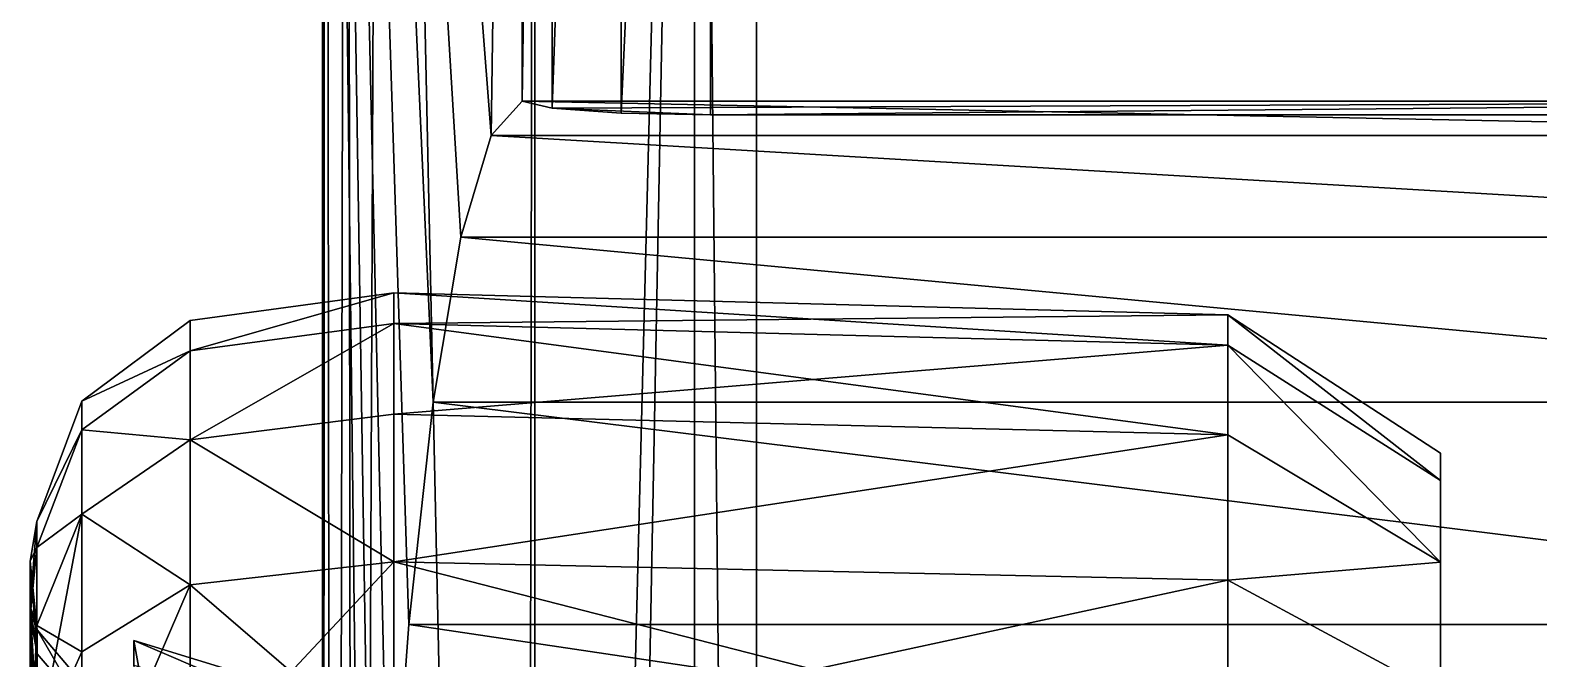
# Model space of a CAD drawing. Extents: x -2.45 to 2.44, y -4.51 to 4.52.
# Drawn here: x -2.298 to -1.725, y 3.257 to 3.495 of the extents above; entities that cross this region are included whole.
import ezdxf

# ---------------------------------------------------------------- set-up
doc = ezdxf.new("R2010")
doc.units = 0

msp = doc.modelspace()

# ---------------------------------------------------------------- linework, layer by layer
for points in [[(-2.18699, 1.83354, 1.56854), (-2.18562, 4.28267, 1.56798), (-2.18663, 4.28368, 1.53079)], [(-2.18699, 1.83354, 1.56854), (-2.18663, 4.28368, 1.53079), (-2.18663, 1.8332, 1.53079)], [(-2.18258, 1.82951, 1.61153), (-2.18562, 4.28267, 1.56798), (-2.18699, 1.83354, 1.56854)], [(-2.18663, 4.28368, 1.53079), (-2.11206, 4.20885, 0.70047), (-2.12276, 3.45529, 0.81966)], [(-2.18663, 4.28368, 1.53079), (-2.12276, 3.45529, 0.81966), (-2.13419, 3.4167, 0.94686)], [(-2.18663, 4.28368, 1.53079), (-2.13419, 3.4167, 0.94686), (-2.14472, 3.35404, 1.0641)], [(-2.18663, 4.28368, 1.53079), (-2.14472, 3.35404, 1.0641), (-2.15394, 3.26971, 1.16685)], [(-2.18663, 4.28368, 1.53079), (-2.15394, 3.26971, 1.16685), (-2.16152, 3.16695, 1.25118)], [(-2.18663, 4.28368, 1.53079), (-2.16152, 3.16695, 1.25118), (-2.16715, 3.04972, 1.31384)], [(-2.18663, 4.28368, 1.53079), (-2.16715, 3.04972, 1.31384), (-2.17061, 2.92251, 1.35243)], [(-2.18663, 1.8332, 1.53079), (-2.18663, 4.28368, 1.53079), (-2.17061, 2.92251, 1.35243)], [(-2.18258, 1.82951, 1.61153), (-2.17746, 4.27448, 1.60945), (-2.18562, 4.28267, 1.56798)], [(-2.17457, 1.82217, 1.64825), (-2.17746, 4.27448, 1.60945), (-2.18258, 1.82951, 1.61153)], [(-2.17457, 1.82217, 1.64825), (-2.16435, 4.26132, 1.6441), (-2.17746, 4.27448, 1.60945)], [(-2.16435, 4.26132, 1.6441), (-2.17457, 1.82217, 1.64825), (-2.11033, 1.763, 1.85994)], [(-2.11033, 1.763, 1.85994), (-2.10609, 4.20287, 1.75602), (-2.16435, 4.26132, 1.6441)], [(-2.11206, 4.20885, 0.70047), (-2.11088, 3.46832, 0.68737), (-2.12276, 3.45529, 0.81966)], [(-2.11206, 4.20885, 0.70047), (-2.11088, 3.46832, 0.68737), (-2.11088, 3.46832, 0.68737)], [(-2.10014, 4.20586, 0.66725), (-2.11088, 3.46832, 0.68737), (-2.11206, 4.20885, 0.70047)], [(-2.10014, 4.20586, 0.66725), (-2.09955, 3.46569, 0.6607), (-2.11088, 3.46832, 0.68737)], [(-2.07354, 4.20367, 0.64293), (-2.09955, 3.46569, 0.6607), (-2.10014, 4.20586, 0.66725)], [(-2.11033, 1.763, 1.85994), (-2.10609, 1.74505, 1.87305), (-2.10609, 4.20287, 1.75602)], [(-2.0455, 4.14234, 1.75893), (-2.10609, 4.20287, 1.75602), (-2.10609, 1.74505, 1.87305)], [(-2.10609, 1.74505, 1.87305), (-2.10609, 4.20287, 1.75602), (-2.10609, 4.20287, 1.75602)], [(-2.10609, 1.74505, 1.87305), (-2.10609, 4.20287, 1.75602), (-2.10609, 1.74505, 1.87305)], [(-2.07354, 4.20367, 0.64293), (-2.07338, 3.46377, 0.64118), (-2.09955, 3.46569, 0.6607)], [(-2.03939, 4.20287, 0.63403), (-2.07338, 3.46377, 0.64118), (-2.07354, 4.20367, 0.64293)], [(-2.03939, 4.20287, 0.63403), (-2.03939, 3.46306, 0.63403), (-2.07338, 3.46377, 0.64118)], [(-1.46374, 3.46306, 0.63403), (-2.03939, 3.46306, 0.63403), (-2.03939, 4.20287, 0.63403)], [(-1.46374, 3.46306, 0.63403), (-2.03939, 4.20287, 0.63403), (2.0272, 4.20287, 0.63403)], [(-2.0455, 4.14234, 1.75893), (-2.10609, 1.74505, 1.87305), (-2.091, 1.76403, 1.87316)], [(-2.091, 1.76403, 1.87316), (-2.0455, 1.80947, 1.87097), (-2.0455, 4.14234, 1.75893)], [(-2.0455, 4.14234, 1.75893), (-2.0455, 1.80947, 1.87097), (-2.0455, 1.80896, 1.86022)], [(-2.0455, 4.14234, 1.75893), (-2.0455, 1.80896, 1.86022), (-2.0455, 4.14183, 1.74818)], [(-2.0455, 4.14234, 1.75893), (-2.0455, 1.80947, 1.87097), (-2.0455, 1.80947, 1.87097)], [(-2.0455, 4.14234, 1.75893), (-2.0455, 1.80947, 1.87097), (-2.0455, 4.14234, 1.75893)], [(-2.022, 1.83243, 1.8591), (-2.022, 4.11836, 1.7493), (-2.0455, 4.14183, 1.74818)], [(-2.022, 1.83243, 1.8591), (-2.0455, 4.14183, 1.74818), (-2.0455, 1.80896, 1.86022)], [(-2.0455, 4.14183, 1.74818), (-2.0455, 1.80896, 1.86022), (-2.0455, 1.80896, 1.86022)], [(-2.0455, 4.14183, 1.74818), (-2.0455, 1.80896, 1.86022), (-2.0455, 4.14183, 1.74818)], [(-2.022, 4.11836, 1.7493), (-2.022, 1.83361, 1.8653), (-2.022, 4.11954, 1.75551)], [(2.00982, 4.11954, 1.75551), (-2.022, 4.11954, 1.75551), (-2.022, 1.83361, 1.8653)], [(2.00982, 4.11954, 1.75551), (-2.022, 1.83361, 1.8653), (2.00982, 1.83361, 1.8653)], [(-2.022, 4.11954, 1.75551), (-2.022, 1.83361, 1.8653), (-2.022, 1.83361, 1.8653)], [(-2.022, 4.11954, 1.75551), (-2.022, 1.83361, 1.8653), (-2.022, 4.11954, 1.75551)], [(-2.022, 4.11836, 1.7493), (-2.022, 1.83243, 1.8591), (-2.022, 1.83361, 1.8653)], [(-2.022, 4.11836, 1.7493), (-2.022, 1.83243, 1.8591), (-2.022, 1.83243, 1.8591)], [(-2.022, 4.11836, 1.7493), (-2.022, 1.83243, 1.8591), (-2.022, 4.11836, 1.7493)], [(-2.11088, 3.46832, 0.68737), (-1.46374, 3.45529, 0.81966), (-2.12276, 3.45529, 0.81966)], [(-2.12276, 3.45529, 0.81966), (-2.11088, 3.46832, 0.68737), (-2.11088, 3.46832, 0.68737)], [(-2.12276, 3.45529, 0.81966), (-2.11088, 3.46832, 0.68737), (-2.12276, 3.45529, 0.81966)], [(-2.11088, 3.46832, 0.68737), (-1.46374, 3.46832, 0.68737), (-1.46374, 3.45529, 0.81966)], [(-2.11088, 3.46832, 0.68737), (-2.11088, 3.46832, 0.68737), (-2.09955, 3.46569, 0.6607)], [(-1.46374, 3.46832, 0.68737), (-2.11088, 3.46832, 0.68737), (-2.09955, 3.46569, 0.6607)], [(-2.09955, 3.46569, 0.6607), (-2.11088, 3.46832, 0.68737), (-2.11088, 3.46832, 0.68737)], [(-2.09955, 3.46569, 0.6607), (-2.11088, 3.46832, 0.68737), (-2.09955, 3.46569, 0.6607)], [(-2.11088, 3.46832, 0.68737), (-2.11088, 3.46832, 0.68737), (-2.11088, 3.46832, 0.68737)], [(-2.11088, 3.46832, 0.68737), (-2.11088, 3.46832, 0.68737), (-2.11088, 3.46832, 0.68737)], [(-2.09955, 3.46569, 0.6607), (-2.03939, 3.46306, 0.63403), (-1.46374, 3.46832, 0.68737)], [(-2.03939, 3.46306, 0.63403), (-1.46374, 3.46306, 0.63403), (-1.46374, 3.46832, 0.68737)], [(-2.09955, 3.46569, 0.6607), (-2.07338, 3.46377, 0.64118), (-2.03939, 3.46306, 0.63403)], [(-2.07338, 3.46377, 0.64118), (-2.09955, 3.46569, 0.6607), (-2.09955, 3.46569, 0.6607)], [(-2.07338, 3.46377, 0.64118), (-2.09955, 3.46569, 0.6607), (-2.07338, 3.46377, 0.64118)], [(-2.03939, 3.46306, 0.63403), (-2.07338, 3.46377, 0.64118), (-2.07338, 3.46377, 0.64118)], [(-2.03939, 3.46306, 0.63403), (-2.07338, 3.46377, 0.64118), (-2.03939, 3.46306, 0.63403)], [(-1.46374, 3.46306, 0.63403), (-2.03939, 3.46306, 0.63403), (-2.03939, 3.46306, 0.63403)], [(-1.46374, 3.46306, 0.63403), (-2.03939, 3.46306, 0.63403), (-1.46374, 3.46306, 0.63403)], [(-2.12276, 3.45529, 0.81966), (-1.46374, 3.4167, 0.94686), (-2.13419, 3.4167, 0.94686)], [(-2.12276, 3.45529, 0.81966), (-2.13419, 3.4167, 0.94686), (-2.13419, 3.4167, 0.94686)], [(-2.12276, 3.45529, 0.81966), (-2.13419, 3.4167, 0.94686), (-2.12276, 3.45529, 0.81966)], [(-2.12276, 3.45529, 0.81966), (-1.46374, 3.45529, 0.81966), (-1.46374, 3.4167, 0.94686)], [(-2.13419, 3.4167, 0.94686), (-1.46374, 3.35404, 1.0641), (-2.14472, 3.35404, 1.0641)], [(-2.13419, 3.4167, 0.94686), (-2.14472, 3.35404, 1.0641), (-2.14472, 3.35404, 1.0641)], [(-2.13419, 3.4167, 0.94686), (-2.14472, 3.35404, 1.0641), (-2.13419, 3.4167, 0.94686)], [(-2.13419, 3.4167, 0.94686), (-1.46374, 3.4167, 0.94686), (-1.46374, 3.35404, 1.0641)], [(-2.15965, 3.39553, 0.69632), (-2.23704, 3.38503, 0.69632), (-2.23704, 3.3736, 0.81236)], [(-2.15965, 3.39553, 0.69632), (-2.23704, 3.3736, 0.81236), (-2.15965, 3.3839, 0.81441)], [(-2.23704, 3.3736, 0.58028), (-2.23704, 3.38503, 0.69632), (-2.15965, 3.39553, 0.69632)], [(-2.23704, 3.3736, 0.58028), (-2.15965, 3.39553, 0.69632), (-2.15965, 3.3839, 0.57823)], [(-2.15965, 3.39553, 0.69632), (-2.15965, 3.3839, 0.81441), (-1.84293, 3.37569, 0.81277)], [(-2.15965, 3.39553, 0.69632), (-1.84293, 3.37569, 0.81277), (-1.84293, 3.38716, 0.69632)], [(-2.15965, 3.3839, 0.57823), (-2.15965, 3.39553, 0.69632), (-1.84293, 3.38716, 0.69632)], [(-2.15965, 3.3839, 0.57823), (-1.84293, 3.38716, 0.69632), (-1.84293, 3.37569, 0.57986)], [(-1.76227, 3.32429, 0.59008), (-1.84293, 3.37569, 0.57986), (-1.84293, 3.38716, 0.69632)], [(-1.76227, 3.32429, 0.59008), (-1.84293, 3.38716, 0.69632), (-1.76227, 3.33475, 0.69632)], [(-1.84293, 3.38716, 0.69632), (-1.84293, 3.37569, 0.81277), (-1.76227, 3.32429, 0.80255)], [(-1.84293, 3.38716, 0.69632), (-1.76227, 3.32429, 0.80255), (-1.76227, 3.33475, 0.69632)], [(-2.23704, 3.3736, 0.58028), (-2.2782, 3.35446, 0.69632), (-2.23704, 3.38503, 0.69632)], [(-2.23704, 3.3736, 0.81236), (-2.23704, 3.38503, 0.69632), (-2.2782, 3.35446, 0.69632)], [(-2.15965, 3.3839, 0.81441), (-2.23704, 3.3736, 0.81236), (-2.23704, 3.33975, 0.92394)], [(-2.15965, 3.3839, 0.81441), (-2.23704, 3.33975, 0.92394), (-2.15965, 3.34945, 0.92796)], [(-2.23704, 3.33975, 0.46869), (-2.23704, 3.3736, 0.58028), (-2.15965, 3.3839, 0.57823)], [(-2.23704, 3.33975, 0.46869), (-2.15965, 3.3839, 0.57823), (-2.15965, 3.34945, 0.46468)], [(-2.15965, 3.3839, 0.81441), (-2.15965, 3.34945, 0.92796), (-1.84293, 3.34172, 0.92475)], [(-2.15965, 3.3839, 0.81441), (-1.84293, 3.34172, 0.92475), (-1.84293, 3.37569, 0.81277)], [(-2.15965, 3.34945, 0.46468), (-2.15965, 3.3839, 0.57823), (-1.84293, 3.37569, 0.57986)], [(-2.15965, 3.34945, 0.46468), (-1.84293, 3.37569, 0.57986), (-1.84293, 3.34172, 0.46788)], [(-1.76227, 3.2933, 0.48794), (-1.84293, 3.34172, 0.46788), (-1.84293, 3.37569, 0.57986)], [(-1.76227, 3.2933, 0.48794), (-1.84293, 3.37569, 0.57986), (-1.76227, 3.32429, 0.59008)], [(-1.84293, 3.37569, 0.81277), (-1.84293, 3.34172, 0.92475), (-1.76227, 3.2933, 0.9047)], [(-1.84293, 3.37569, 0.81277), (-1.76227, 3.2933, 0.9047), (-1.76227, 3.32429, 0.80255)], [(-2.23704, 3.3736, 0.58028), (-2.2782, 3.34362, 0.58624), (-2.2782, 3.35446, 0.69632)], [(-2.23704, 3.33975, 0.46869), (-2.2782, 3.34362, 0.58624), (-2.23704, 3.3736, 0.58028)], [(-2.23704, 3.33975, 0.92394), (-2.23704, 3.3736, 0.81236), (-2.2782, 3.34362, 0.80639)], [(-2.23704, 3.3736, 0.81236), (-2.2782, 3.35446, 0.69632), (-2.2782, 3.34362, 0.80639)], [(-2.2782, 3.34362, 0.58624), (-2.29524, 3.30882, 0.69632), (-2.2782, 3.35446, 0.69632)], [(-2.2782, 3.34362, 0.80639), (-2.2782, 3.35446, 0.69632), (-2.29524, 3.30882, 0.69632)], [(-2.14472, 3.35404, 1.0641), (-1.46374, 3.26971, 1.16685), (-2.15394, 3.26971, 1.16685)], [(-2.15394, 3.26971, 1.16685), (-2.14472, 3.35404, 1.0641), (-2.14472, 3.35404, 1.0641)], [(-2.15394, 3.26971, 1.16685), (-2.14472, 3.35404, 1.0641), (-2.15394, 3.26971, 1.16685)], [(-2.14472, 3.35404, 1.0641), (-1.46374, 3.35404, 1.0641), (-1.46374, 3.26971, 1.16685)], [(-2.23704, 3.33975, 0.92394), (-2.15965, 3.29352, 1.0326), (-2.15965, 3.34945, 0.92796)], [(-2.15965, 3.29352, 0.36003), (-2.23704, 3.33975, 0.46869), (-2.15965, 3.34945, 0.46468)], [(-1.84293, 3.34172, 0.92475), (-2.15965, 3.34945, 0.92796), (-2.15965, 3.29352, 1.0326)], [(-2.15965, 3.29352, 0.36003), (-2.15965, 3.34945, 0.46468), (-1.84293, 3.34172, 0.46788)], [(-2.2782, 3.34362, 0.58624), (-2.29524, 3.29886, 0.59514), (-2.29524, 3.30882, 0.69632)], [(-2.2782, 3.31151, 0.48039), (-2.29524, 3.29886, 0.59514), (-2.2782, 3.34362, 0.58624)], [(-2.2782, 3.31151, 0.91224), (-2.2782, 3.34362, 0.80639), (-2.29524, 3.29886, 0.79749)], [(-2.2782, 3.34362, 0.80639), (-2.29524, 3.30882, 0.69632), (-2.29524, 3.29886, 0.79749)], [(-2.23704, 3.33975, 0.46869), (-2.2782, 3.31151, 0.48039), (-2.2782, 3.34362, 0.58624)], [(-2.23704, 3.33975, 0.92394), (-2.2782, 3.34362, 0.80639), (-2.2782, 3.31151, 0.91224)], [(-1.84293, 3.34172, 0.92475), (-2.15965, 3.29352, 1.0326), (-1.84293, 3.28656, 1.02796)], [(-2.15965, 3.29352, 0.36003), (-1.84293, 3.34172, 0.46788), (-1.84293, 3.28656, 0.36468)], [(-1.84293, 3.28656, 0.36468), (-1.84293, 3.34172, 0.46788), (-1.76227, 3.2933, 0.48794)], [(-1.76227, 3.2933, 0.9047), (-1.84293, 3.34172, 0.92475), (-1.84293, 3.28656, 1.02796)], [(-2.23704, 3.28479, 0.36586), (-2.2782, 3.31151, 0.48039), (-2.23704, 3.33975, 0.46869)], [(-2.23704, 3.28479, 1.02677), (-2.23704, 3.33975, 0.92394), (-2.2782, 3.31151, 0.91224)], [(-2.23704, 3.33975, 0.92394), (-2.23704, 3.28479, 1.02677), (-2.15965, 3.29352, 1.0326)], [(-2.15965, 3.29352, 0.36003), (-2.23704, 3.28479, 0.36586), (-2.23704, 3.33975, 0.46869)], [(-1.76227, 2.9093, 0.70592), (-1.76227, 3.33475, 0.69632), (-1.76227, 3.32429, 0.80255)], [(-1.76227, 3.33475, 0.69632), (-1.76227, 2.9093, 0.70592), (-1.76227, 2.90689, 0.67311)], [(-1.76227, 3.33475, 0.69632), (-1.76227, 2.90689, 0.67311), (-1.76227, 3.32429, 0.59008)], [(-1.76227, 3.32429, 0.59008), (-1.76227, 2.90689, 0.67311), (-1.76227, 2.89461, 0.63822)], [(-1.76227, 3.32429, 0.59008), (-1.76227, 2.89461, 0.63822), (-1.76227, 3.2933, 0.48794)], [(-1.76227, 3.2933, 0.9047), (-1.76227, 2.9093, 0.70592), (-1.76227, 3.32429, 0.80255)], [(-2.2782, 3.31151, 0.48039), (-2.29524, 3.26935, 0.49786), (-2.29524, 3.29886, 0.59514)], [(-2.2782, 3.31151, 0.48039), (-2.2782, 3.25937, 0.38284), (-2.29524, 3.22142, 0.4082)], [(-2.2782, 3.31151, 0.48039), (-2.29524, 3.22142, 0.4082), (-2.29524, 3.26935, 0.49786)], [(-2.2782, 3.25937, 1.00979), (-2.2782, 3.31151, 0.91224), (-2.29524, 3.26935, 0.89478)], [(-2.2782, 3.31151, 0.91224), (-2.29524, 3.29886, 0.79749), (-2.29524, 3.26935, 0.89478)], [(-2.23704, 3.28479, 0.36586), (-2.2782, 3.25937, 0.38284), (-2.2782, 3.31151, 0.48039)], [(-2.23704, 3.28479, 1.02677), (-2.2782, 3.31151, 0.91224), (-2.2782, 3.25937, 1.00979)], [(-2.29524, 3.29886, 0.59514), (-2.29776, 3.29373, 0.69632), (-2.29524, 3.30882, 0.69632)], [(-2.29524, 3.30882, 0.69632), (-2.29776, 3.29373, 0.69632), (-2.29776, 3.27663, 0.8346)], [(-2.29524, 3.30882, 0.69632), (-2.29776, 3.27663, 0.8346), (-2.29524, 3.29886, 0.79749)], [(-2.29524, 3.29886, 0.59514), (-2.29771, 3.2728, 0.54663), (-2.29776, 3.29373, 0.69632)], [(-2.29776, 3.27663, 0.8346), (-2.29524, 3.26935, 0.89478), (-2.29524, 3.29886, 0.79749)], [(-2.29771, 3.2728, 0.54663), (-2.29524, 3.29886, 0.59514), (-2.29524, 3.26935, 0.49786)], [(-2.29507, 3.25855, 0.60316), (-2.29507, 3.26772, 0.69632), (-2.29776, 3.29373, 0.69632)], [(-2.29507, 3.25855, 0.60316), (-2.29776, 3.29373, 0.69632), (-2.29771, 3.2728, 0.54663)], [(-2.29507, 3.26772, 0.69632), (-2.29776, 3.27663, 0.8346), (-2.29776, 3.29373, 0.69632)], [(-2.23704, 3.28479, 1.02677), (-2.15965, 3.21824, 1.12433), (-2.15965, 3.29352, 1.0326)], [(-2.23704, 3.21081, 0.27572), (-2.23704, 3.28479, 0.36586), (-2.15965, 3.29352, 0.36003)], [(-2.23704, 3.21081, 0.27572), (-2.15965, 3.29352, 0.36003), (-2.15965, 3.21824, 0.2683)], [(-2.15965, 3.29352, 1.0326), (-2.15965, 3.21824, 1.12433), (-1.84293, 3.21232, 1.11841)], [(-2.15965, 3.29352, 1.0326), (-1.84293, 3.21232, 1.11841), (-1.84293, 3.28656, 1.02796)], [(-2.15965, 3.21824, 0.2683), (-2.15965, 3.29352, 0.36003), (-1.84293, 3.28656, 0.36468)], [(-1.84293, 3.28656, 0.36468), (-1.76227, 3.2933, 0.48794), (-1.76227, 3.24298, 0.39379)], [(-1.76227, 3.2933, 0.9047), (-1.84293, 3.28656, 1.02796), (-1.76227, 3.24298, 0.99884)], [(-1.76227, 2.89461, 0.63822), (-1.76227, 3.24298, 0.39379), (-1.76227, 3.2933, 0.48794)], [(-1.76227, 3.2933, 0.9047), (-1.76227, 2.89658, 0.75071), (-1.76227, 2.9093, 0.70592)], [(-1.76227, 2.89658, 0.75071), (-1.76227, 3.2933, 0.9047), (-1.76227, 3.24298, 0.99884)], [(-2.23704, 3.28479, 0.36586), (-2.23704, 3.21081, 0.27572), (-2.2782, 3.1892, 0.29734)], [(-2.23704, 3.28479, 0.36586), (-2.2782, 3.1892, 0.29734), (-2.2782, 3.25937, 0.38284)], [(-2.23704, 3.28479, 1.02677), (-2.2782, 3.25937, 1.00979), (-2.2782, 3.1892, 1.09529)], [(-2.23704, 3.28479, 1.02677), (-2.2782, 3.1892, 1.09529), (-2.23704, 3.21081, 1.11691)], [(-2.23704, 3.28479, 1.02677), (-2.23704, 3.21081, 1.11691), (-2.15965, 3.21824, 1.12433)], [(-2.15965, 3.21824, 0.2683), (-1.84293, 3.28656, 0.36468), (-1.84293, 3.21232, 0.27422)], [(-1.84293, 3.21232, 0.27422), (-1.84293, 3.28656, 0.36468), (-1.76227, 3.24298, 0.39379)], [(-1.76227, 3.24298, 0.99884), (-1.84293, 3.28656, 1.02796), (-1.84293, 3.21232, 1.11841)], [(-2.29524, 3.26935, 0.89478), (-2.29776, 3.27663, 0.8346), (-2.29776, 3.20887, 0.97605)], [(-2.29507, 3.23138, 0.87905), (-2.29776, 3.20887, 0.97605), (-2.29776, 3.27663, 0.8346)], [(-2.29776, 3.27663, 0.8346), (-2.29507, 3.25855, 0.78947), (-2.29507, 3.23138, 0.87905)], [(-2.29507, 3.26772, 0.69632), (-2.29507, 3.25855, 0.78947), (-2.29776, 3.27663, 0.8346)], [(-2.29524, 3.26935, 0.49786), (-2.29776, 3.20887, 0.41658), (-2.29771, 3.2728, 0.54663)], [(-2.29507, 3.18725, 0.43103), (-2.29771, 3.2728, 0.54663), (-2.29776, 3.20887, 0.41658)], [(-2.29771, 3.2728, 0.54663), (-2.29507, 3.23138, 0.51358), (-2.29507, 3.25855, 0.60316)], [(-2.29507, 3.18725, 0.43103), (-2.29507, 3.23138, 0.51358), (-2.29771, 3.2728, 0.54663)], [(-2.29524, 3.26935, 0.89478), (-2.29776, 3.20887, 0.97605), (-2.29524, 3.22142, 0.98444)], [(-2.29524, 3.26935, 0.49786), (-2.29524, 3.22142, 0.4082), (-2.29776, 3.20887, 0.41658)], [(-2.2782, 3.25937, 1.00979), (-2.29524, 3.26935, 0.89478), (-2.29524, 3.22142, 0.98444)], [(-2.27904, 3.23988, 0.60687), (-2.27904, 3.24869, 0.69632), (-2.29507, 3.26772, 0.69632)], [(-2.27904, 3.23988, 0.60687), (-2.29507, 3.26772, 0.69632), (-2.29507, 3.25855, 0.60316)], [(-2.27904, 3.23988, 0.78576), (-2.29507, 3.25855, 0.78947), (-2.29507, 3.26772, 0.69632)], [(-2.27904, 3.23988, 0.78576), (-2.29507, 3.26772, 0.69632), (-2.27904, 3.24869, 0.69632)], [(-2.15394, 3.26971, 1.16685), (-1.46374, 3.16695, 1.25118), (-2.16152, 3.16695, 1.25118)], [(-2.16152, 3.16695, 1.25118), (-2.15394, 3.26971, 1.16685), (-2.15394, 3.26971, 1.16685)], [(-2.16152, 3.16695, 1.25118), (-2.15394, 3.26971, 1.16685), (-2.16152, 3.16695, 1.25118)], [(-2.15394, 3.26971, 1.16685), (-1.46374, 3.26971, 1.16685), (-1.46374, 3.16695, 1.25118)], [(-2.25845, 3.26364, 0.69498), (-2.19092, 2.89385, 0.69498), (-2.19092, 2.8916, 0.71784)], [(-2.25845, 3.26364, 0.69498), (-2.19092, 2.8916, 0.71784), (-2.25839, 3.25427, 0.78998)], [(-2.19092, 2.89385, 0.69498), (-2.25845, 3.26364, 0.69498), (-2.18711, 3.24176, 0.69632)], [(-2.25845, 3.26364, 0.69498), (-2.25839, 3.25427, 0.78998), (-2.18705, 3.23307, 0.7844)], [(-2.25845, 3.26364, 0.69498), (-2.18705, 3.23307, 0.7844), (-2.18711, 3.24176, 0.69632)], [(-2.2782, 3.1892, 0.29734), (-2.29524, 3.22142, 0.4082), (-2.2782, 3.25937, 0.38284)], [(-2.2782, 3.1892, 1.09529), (-2.2782, 3.25937, 1.00979), (-2.29524, 3.22142, 0.98444)], [(-2.27904, 3.23988, 0.60687), (-2.29507, 3.25855, 0.60316), (-2.29507, 3.23138, 0.51358)], [(-2.27904, 3.23988, 0.78576), (-2.29507, 3.23138, 0.87905), (-2.29507, 3.25855, 0.78947)]]:
    msp.add_3dface(points)

doc.saveas('drawing.dxf')
